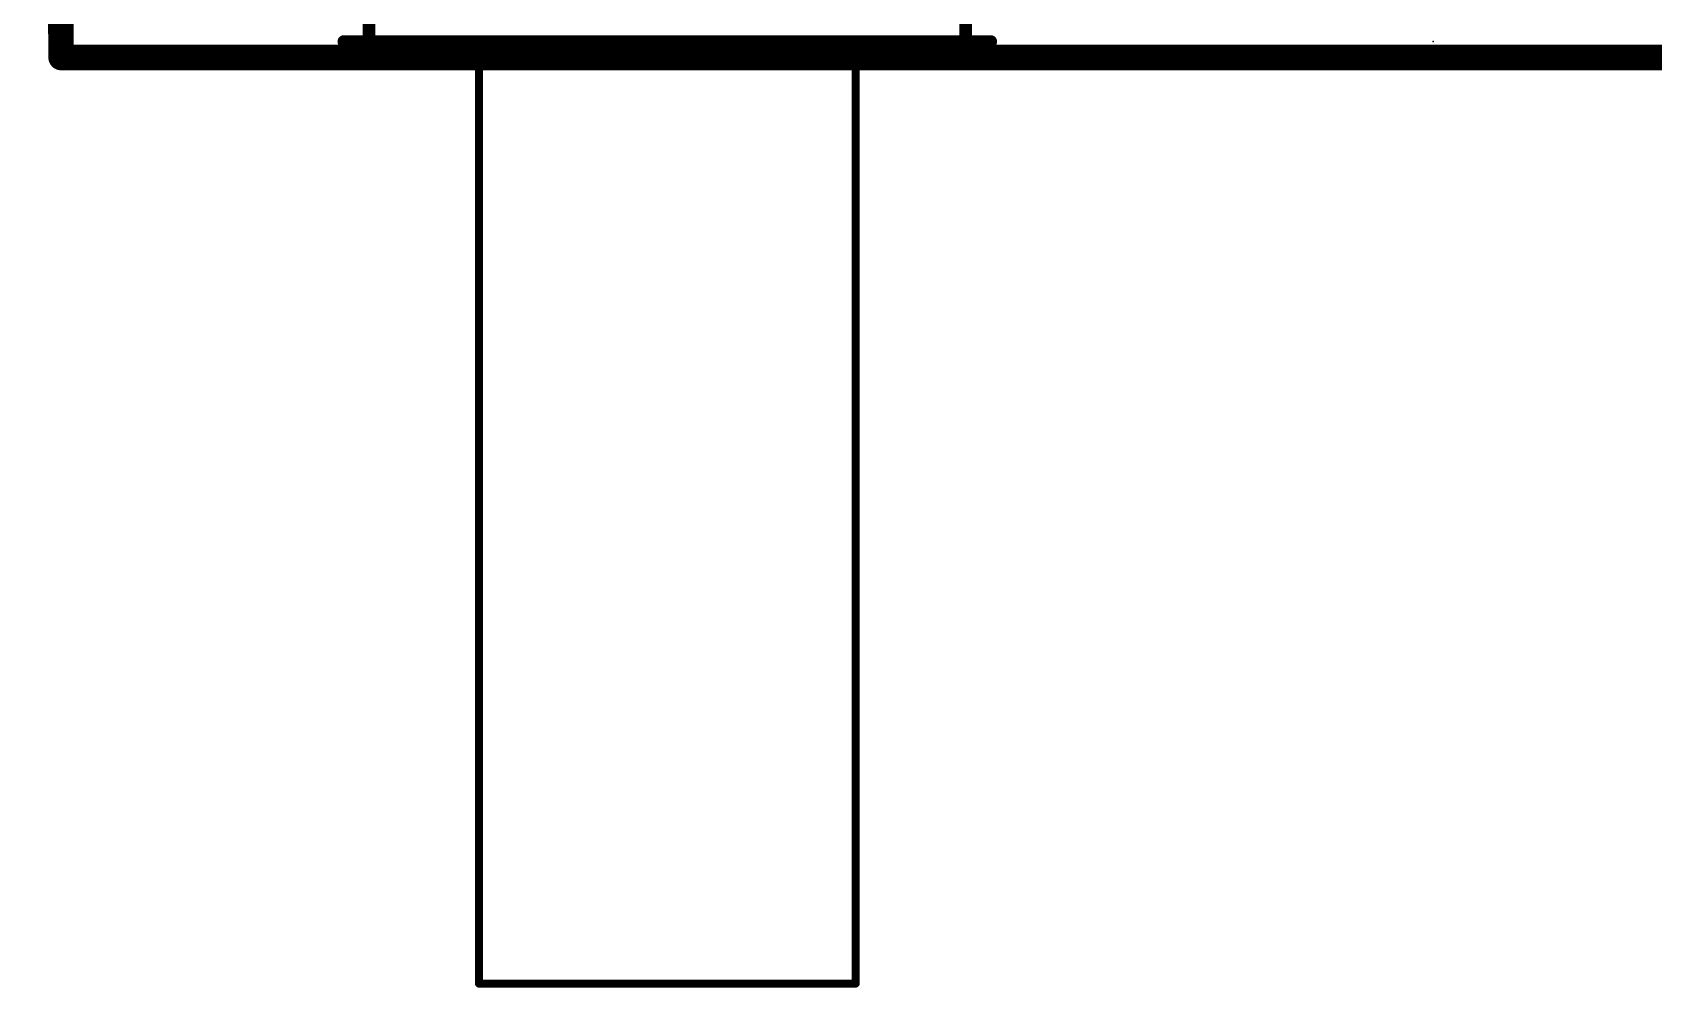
# Model space of a CAD drawing. Extents: x -0.5 to 48.5, y -14.8 to 29.2.
# Drawn here: x -0.46 to 25.36, y -14.81 to 0.4 of the extents above; entities that cross this region are included whole.
import ezdxf

# ---------------------------------------------------------------- set-up
doc = ezdxf.new("R2010")
doc.units = 0
for name, color, linetype in [('1', 22, 'CONTINUOUS'), ('20', 7, 'CONTINUOUS'), ('21', 253, 'CONTINUOUS'), ('23', 7, 'CONTINUOUS')]:
    doc.layers.add(name, color=color, linetype=linetype)

msp = doc.modelspace()

# ---------------------------------------------------------------- linework, layer by layer
at = {"layer": '1', "const_width": 0.4064}
for points in [[(0, 0), (-0.254, 28.956)], [(48.26, 0), (0, 0)]]:
    msp.add_lwpolyline(points, dxfattribs=at)
at = {"layer": '1', "const_width": 0.2032}
for points in [[(0, 0.1016, 1), (0, -0.1016)], [(-0.1016, -0.0009, 1), (0.1016, 0.0009)]]:
    msp.add_lwpolyline(points, format="xyb", dxfattribs=at)
at = {"layer": '20'}
for p, q in [((0, 28.946), (0, 0)), ((0, 0), (48.26, 0))]:
    msp.add_line(p, q, dxfattribs=at)
at = {"layer": '21'}
for points, const_width in [([(4.902, 0.254), (4.902, 9.804)], 0.2032), ([(14.402, 0.254), (14.402, 9.804)], 0.2032), ([(4.502, 0.254), (4.902, 0.254)], 0.2032), ([(4.902, 0.254), (6.652, 0.254)], 0.2032), ([(6.652, 0.254), (12.652, 0.254)], 0.2032), ([(6.652, -14.746), (6.652, 0.254)], 0.127), ([(12.652, 0.254), (14.402, 0.254)], 0.2032), ([(12.652, 0.254), (12.652, -14.746)], 0.127), ([(14.402, 0.254), (14.802, 0.254)], 0.2032), ([(6.652, -14.746), (12.652, -14.746)], 0.127)]:
    msp.add_lwpolyline(points, dxfattribs=dict(at, const_width=const_width))
for points, const_width in [([(4.502, 0.3048, 1), (4.502, 0.2032)], 0.1016), ([(4.902, 0.3048, 1), (4.902, 0.2032)], 0.1016), ([(4.8512, 0.254, 1), (4.9528, 0.254)], 0.1016), ([(4.902, 0.2032, 1), (4.902, 0.3048)], 0.1016), ([(6.652, 0.3048, 1), (6.652, 0.2032)], 0.1016), ([(6.6837, 0.254, 1), (6.6203, 0.254)], 0.0635), ([(6.652, 0.2032, 1), (6.652, 0.3048)], 0.1016), ([(12.652, 0.3048, 1), (12.652, 0.2032)], 0.1016), ([(12.6838, 0.254, 1), (12.6203, 0.254)], 0.0635), ([(12.652, 0.2032, 1), (12.652, 0.3048)], 0.1016), ([(14.402, 0.3048, 1), (14.402, 0.2032)], 0.1016), ([(14.3512, 0.254, 1), (14.4528, 0.254)], 0.1016), ([(14.402, 0.2032, 1), (14.402, 0.3048)], 0.1016), ([(14.802, 0.2032, 1), (14.802, 0.3048)], 0.1016), ([(6.652, -14.7142, 1), (6.652, -14.7778)], 0.0635), ([(12.652, -14.7778, 1), (12.652, -14.7142)], 0.0635), ([(6.6203, -14.746, 1), (6.6837, -14.746)], 0.0635), ([(12.6203, -14.746, 1), (12.6838, -14.746)], 0.0635)]:
    msp.add_lwpolyline(points, format="xyb", dxfattribs=dict(at, const_width=const_width))
at = {"layer": '23'}
for p in [(9.652, 0.254), (21.844, 0.254)]:
    msp.add_point(p, dxfattribs=at)

doc.saveas('drawing.dxf')
